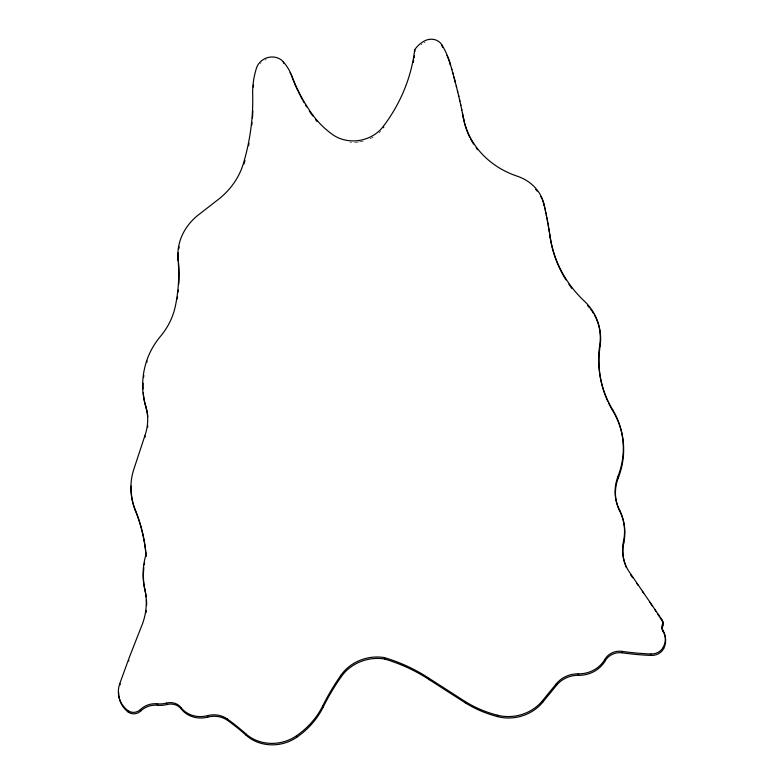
<?xml version="1.0" encoding="UTF-8"?>
<svg xmlns="http://www.w3.org/2000/svg" width="784" height="784" viewBox="0 0 784 784"><rect width="100%" height="100%" fill="white"/><g stroke="black" fill="none" stroke-linecap="round" stroke-linejoin="round"><path stroke-width="0.59" stroke-dasharray="3.92 2.94" d="M421.194 44.698A26.313 23.422 -12.3 0 1 422.125 44.022M424.095 42.787A26.313 23.422 -12.3 0 1 425.124 42.228M380.681 131.251A34.947 31.105 -12.3 0 1 378.976 132.859M373.213 137.024A34.947 31.105 -12.3 0 1 370.028 138.699M363.208 141.14A34.947 31.105 -12.3 0 1 359.65 141.875M358.455 142.051A34.947 31.105 -12.3 0 1 350.036 142.198M260.366 63.563A16.111 14.337 -12.3 0 1 261.219 62.749M265.198 60.094A16.111 14.337 -12.3 0 1 266.305 59.604"/><path stroke-width="1.18" d="M312.728 115.963L312.414 114.513A203.33 181.016 -12.3 0 1 292.04 76.43A58.869 52.401 -12.3 0 0 283.279 61.769A14.847 13.22 -12.3 0 0 265.992 58.163A16.111 14.337 -12.3 0 0 256.525 67.943A97.824 87.083 -12.3 0 0 252.683 94.521A269.265 239.698 -12.3 0 1 243.373 163.601A76.087 67.728 -12.3 0 1 216.57 200.782L197.48 215.62A56.869 50.627 -12.3 0 0 178.037 259.288A192.756 171.588 -12.3 0 1 175.361 306.123A77.195 68.718 -12.3 0 1 160.446 336.385A82.104 73.088 -12.3 0 0 146.716 360.689A92.992 82.781 -12.3 0 0 145.775 406.396A57.8 51.45 -12.3 0 1 144.864 435.737L133.466 470.39A72.706 64.719 -12.3 0 0 135.122 509.414L135.436 510.854A194.383 173.048 -12.3 0 1 145.403 548.496M135.122 509.414A194.383 173.048 -12.3 0 1 145.922 554.817A83.653 74.47 -12.3 0 0 144.785 589.245A74.568 66.375 -12.3 0 1 141.365 626.671L129.527 656.825L119.844 683.432L120.158 684.873M119.844 683.432A29.028 25.833 -12.3 0 0 127.91 710.608A8.987 7.997 -12.3 0 0 140.365 709.638A19.179 17.072 -12.3 0 1 157.3 703.816A23.069 20.531 -12.3 0 0 166.531 703.091A13.544 12.054 -12.3 0 1 180.967 707.531A24.833 22.099 -12.3 0 0 207.437 715.665A22.599 20.119 -12.3 0 1 227.301 718.987A240.757 214.326 -12.3 0 1 245.794 733.804A38.965 34.692 -12.3 0 0 296.47 735.804A80.977 72.089 -12.3 0 0 322.753 705.874A257.573 229.291 -12.3 0 1 340.991 675.181A40.876 36.387 -12.3 0 1 384.317 657.58A171.422 152.596 -12.3 0 1 428.975 678.278L465.01 701.425A116.444 103.664 -12.3 0 0 497.389 715.204A40.65 36.191 -12.3 0 0 542.44 700.759L556.366 683.707A25.451 22.658 -12.3 0 1 578.259 673.858A28.008 24.941 -12.3 0 0 604.856 659.373A15.807 14.073 -12.3 0 1 621.928 651.367A274.537 244.392 -12.3 0 0 650.926 654.003A12.495 11.123 -12.3 0 0 663.382 647.025A21.188 18.855 -12.3 0 0 662.656 629.866A6.537 5.821 -12.3 0 1 662.431 624.564A5.429 4.831 -12.3 0 0 662.245 620.164L630.336 573.457A49.921 44.433 -12.3 0 1 623.476 541.46A60.407 53.773 -12.3 0 0 619.389 509.629A50.333 44.806 -12.3 0 1 617.978 476.437A93.727 83.437 -12.3 0 0 612.608 409.64A121.843 108.466 -12.3 0 1 599.76 344.813A61.299 54.576 -12.3 0 0 584.394 301.183A137.102 122.049 -12.3 0 1 549.966 236.082L549.564 233.416M118.805 695.663A29.028 25.833 -12.3 0 0 128.223 712.048A8.987 7.997 -12.3 0 0 140.679 711.078A19.179 17.072 -12.3 0 1 157.613 705.257A23.069 20.531 -12.3 0 0 166.845 704.542A13.544 12.054 -12.3 0 1 181.28 708.971A24.833 22.099 -12.3 0 0 207.75 717.105A22.599 20.119 -12.3 0 1 227.615 720.437A240.757 214.326 -12.3 0 1 246.107 735.255A38.965 34.692 -12.3 0 0 296.783 737.244A80.977 72.089 -12.3 0 0 323.067 707.315A257.573 229.291 -12.3 0 1 341.305 676.621A40.876 36.387 -12.3 0 1 384.63 659.021A171.422 152.596 -12.3 0 1 429.289 679.718L465.324 702.866A116.444 103.664 -12.3 0 0 497.703 716.645A40.65 36.191 -12.3 0 0 542.753 702.199L556.679 685.157A25.451 22.658 -12.3 0 1 578.572 675.298A28.008 24.941 -12.3 0 0 605.17 660.824A15.807 14.073 -12.3 0 1 622.241 652.817A274.537 244.392 -12.3 0 0 651.239 655.444A12.495 11.123 -12.3 0 0 663.695 648.476A21.188 18.855 -12.3 0 0 662.97 631.306L662.656 629.866M630.65 574.897L632.727 577.769M636.853 583.521L638.225 585.452M642.292 591.244L643.635 593.184M649.622 601.936L652.259 605.846M654.865 609.776L656.159 611.736M657.453 613.705L659.373 616.665M660.01 617.655L662.558 621.614A5.429 4.831 -12.3 0 1 662.754 621.947M383.709 127.743L383.396 126.302A179.526 159.818 -12.3 0 0 414.687 49.804A26.313 23.422 -12.3 0 1 424.801 40.778A12.603 11.211 -12.3 0 1 441.706 44.639A97.177 86.514 -12.3 0 1 450.222 63.71L451.829 69.609M451.515 68.159L453.083 74.068M452.77 72.628L455.475 83.016M453.985 77.097L456.621 87.504M456.308 86.064L457.738 92.002M457.425 90.562L458.816 96.51M458.493 95.07L459.855 101.028M462.452 113.17L463.344 117.708A90.405 80.478 -12.3 0 0 517.166 176.155A45.511 40.513 -12.3 0 1 544.018 204.399L544.919 208.466M459.542 99.578L460.855 105.546M662.245 620.164L662.558 621.614M662.431 624.564L662.745 626.014A6.537 5.821 -12.3 0 0 662.735 630.904M599.76 344.813L600.074 346.254A121.843 108.466 -12.3 0 0 607.678 401.104M612.608 409.64L612.921 411.081A93.727 83.437 -12.3 0 1 618.302 477.877A50.333 44.806 -12.3 0 0 617.233 504.945M663.382 647.025L663.695 648.476M617.978 476.437L618.302 477.877M619.389 509.629L619.713 511.08A60.407 53.773 -12.3 0 1 621.879 516.068M650.926 654.003L651.239 655.444M623.476 541.46L623.79 542.9A49.921 44.433 -12.3 0 0 625.034 564.117M544.018 204.399L544.331 205.839A45.511 40.513 -12.3 0 0 542.293 199.597M544.606 207.015L545.497 211.082M549.966 236.082L550.28 237.523A137.102 122.049 -12.3 0 0 565.979 279.908M621.928 651.367L622.241 652.817M604.856 659.373L605.17 660.824M463.344 117.708L463.667 119.158A90.405 80.478 -12.3 0 0 469.724 137.19M450.222 63.71L450.545 65.15A97.177 86.514 -12.3 0 0 446.939 55.36M441.706 44.639L442.029 46.089A97.177 86.514 -12.3 0 1 442.931 47.589M578.259 673.858L578.572 675.298M556.366 683.707L556.679 685.157M414.687 49.804L415.001 51.254M542.44 700.759L542.753 702.199M497.389 715.204L497.703 716.645M465.01 701.425L465.324 702.866M428.975 678.278L429.289 679.718M292.04 76.43L292.354 77.871A203.33 181.016 -12.3 0 0 296.47 87.828M283.279 61.769L283.592 63.22M384.317 657.58L384.63 659.021M340.991 675.181L341.305 676.621M322.753 705.874L323.067 707.315M296.47 735.804L296.783 737.244M178.037 259.288L178.35 260.739A56.869 50.627 -12.3 0 1 178.301 252.742M245.794 733.804L246.107 735.255M227.301 718.987L227.615 720.437M146.716 360.689L147.029 362.13M145.775 406.396L146.089 407.847A57.8 51.45 -12.3 0 1 147.813 416.706M207.437 715.665L207.75 717.105M144.864 435.737L145.177 437.178M180.967 707.531L181.28 708.971M145.922 554.817L146.236 556.258A194.383 173.048 -12.3 0 0 145.53 549.466M144.785 589.245L145.099 590.685A74.568 66.375 -12.3 0 1 146.177 596.879M166.531 703.091L166.845 704.542M157.3 703.816L157.613 705.257M140.365 709.638L140.679 711.078M128.527 659.589L128.841 661.03M127.91 710.608L128.223 712.048M460.541 104.105L461.825 110.074M545.184 209.642L546.046 213.718M461.511 108.633L463.667 119.158M545.733 212.268L546.585 216.345M546.272 214.904L547.114 218.981M546.791 217.54L547.614 221.617M547.301 220.177L548.104 224.263M547.791 222.823L548.575 226.909M548.251 225.469L549.457 232.211M548.712 228.115L550.28 237.523M571.948 288.502A137.102 122.049 -12.3 0 1 568.861 284.269M594.615 315.393A61.299 54.576 -12.3 0 1 600.074 346.254M587.579 305.554A61.299 54.576 -12.3 0 1 589.568 307.867M590.813 309.464A61.299 54.576 -12.3 0 1 591.989 311.111M592.547 311.944A61.299 54.576 -12.3 0 1 593.615 313.649M612.353 410.11A121.843 108.466 -12.3 0 1 608.639 403.143M535.727 189.375A45.511 40.513 -12.3 0 1 537.177 191.08M540.852 196.627A45.511 40.513 -12.3 0 1 541.842 198.597M477.495 149.685A90.405 80.478 -12.3 0 1 476.133 147.853M473.585 144.089A90.405 80.478 -12.3 0 1 470.753 139.189M414.403 55.752A179.526 159.818 -12.3 0 1 414.05 57.996M413.658 60.241A179.526 159.818 -12.3 0 1 413.237 62.475M317.04 121.471A99.833 88.876 -12.3 0 1 315.55 119.668M312.032 114.974A203.33 181.016 -12.3 0 1 309.288 110.975M306.681 106.908A203.33 181.016 -12.3 0 1 305.417 104.85M304.192 102.773A203.33 181.016 -12.3 0 1 302.996 100.685M302.408 99.627A203.33 181.016 -12.3 0 1 300.135 95.383M299.586 94.315A203.33 181.016 -12.3 0 1 298.518 92.169M297.998 91.091A203.33 181.016 -12.3 0 1 296.969 88.915M290.041 72.687A58.869 52.401 -12.3 0 1 290.678 73.961M291.276 75.244A58.869 52.401 -12.3 0 1 291.834 76.548M253.281 87.044A97.824 87.083 -12.3 0 1 253.506 84.819M252.86 111.014A269.265 239.698 -12.3 0 1 252.438 117.963M252.036 122.588A269.265 239.698 -12.3 0 1 251.801 124.911M249.018 143.364A269.265 239.698 -12.3 0 1 248.557 145.667M244.99 160.514A269.265 239.698 -12.3 0 1 244.02 163.915M178.801 248.744A56.869 50.627 -12.3 0 1 179.183 246.754M178.527 262.679A192.756 171.588 -12.3 0 1 178.791 284.161M178.34 290.031A192.756 171.588 -12.3 0 1 178.144 291.981M177.537 296.862A192.756 171.588 -12.3 0 1 177.253 298.822M146.089 407.847A92.992 82.781 -12.3 0 1 143.247 392.774M143.021 388.942A92.992 82.781 -12.3 0 1 143.07 383.151M143.56 377.369A92.992 82.781 -12.3 0 1 143.825 375.438M147.774 425.771A57.8 51.45 -12.3 0 1 147.578 427.417M135.436 510.854A72.706 64.719 -12.3 0 1 131.291 486.09M145.099 590.685A83.653 74.47 -12.3 0 1 143.874 567.724M144.285 564.843A83.653 74.47 -12.3 0 1 144.619 562.922M146.471 600.015A74.568 66.375 -12.3 0 1 146.598 605.268M146.255 610.54A74.568 66.375 -12.3 0 1 145.991 612.647M118.727 694.83A29.028 25.833 -12.3 0 1 118.678 692.321M312.414 114.513A99.833 88.876 -12.3 0 0 332.377 134.427A34.947 31.105 -12.3 0 0 383.396 126.302M622.182 516.921A60.407 53.773 -12.3 0 1 623.79 542.9M619.713 511.08A50.333 44.806 -12.3 0 1 617.518 505.847M626.396 567.596A49.921 44.433 -12.3 0 1 625.348 564.999M662.911 622.29A5.429 4.831 -12.3 0 1 662.745 626.014"/></g></svg>
